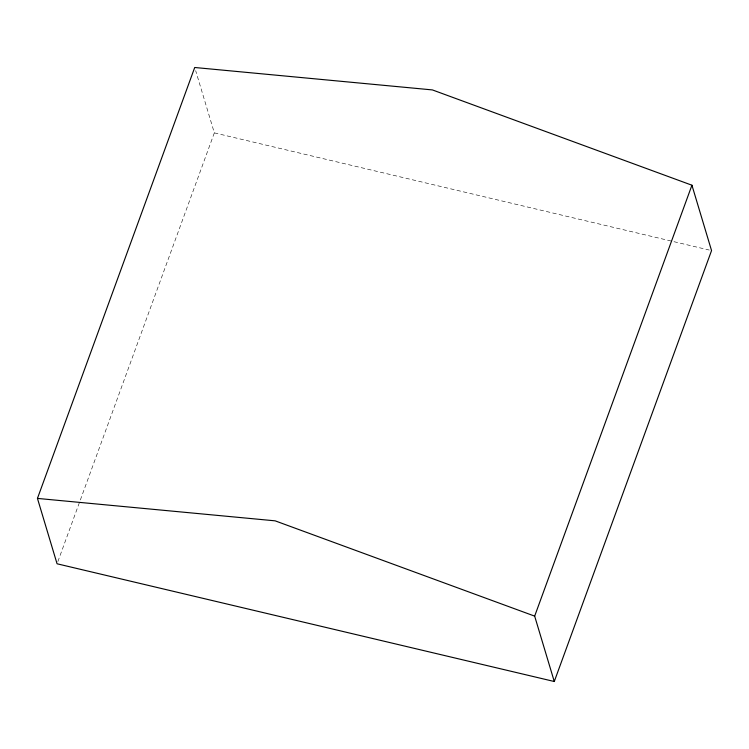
<?xml version="1.0" encoding="UTF-8"?>
<svg xmlns="http://www.w3.org/2000/svg" width="749" height="749" viewBox="0 0 749 749"><rect width="100%" height="100%" fill="white"/><g stroke="black" fill="none" stroke-linecap="round" stroke-linejoin="round"><path stroke-width="0.56" stroke-dasharray="3.75 2.81" d="M57.87 561.591L214.336 132.873L195.676 70.687M214.336 132.873L709.284 250.054"/><path stroke-width="1.12" d="M37.45 498.413L194.721 67.494L432.398 89.917L691.936 185.218L711.55 250.587L554.279 681.506L57.064 563.782L37.45 498.413L275.126 520.836L534.664 616.127L554.279 681.506M534.664 616.127L691.936 185.218"/></g></svg>
